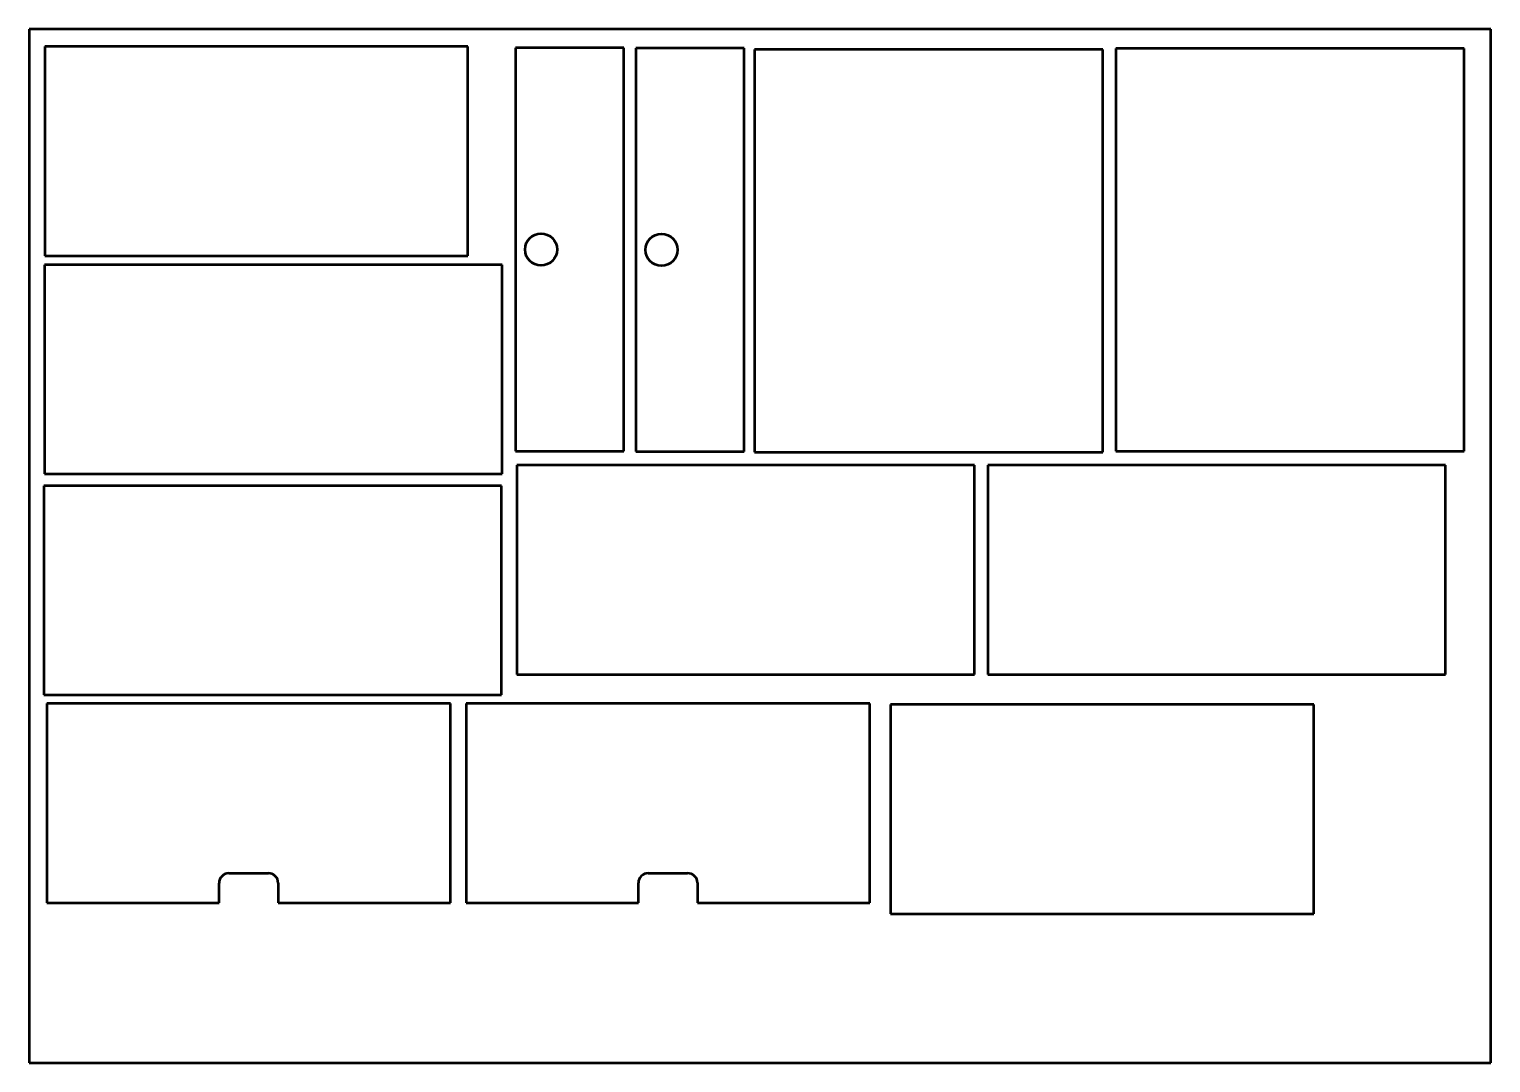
# Model space of a CAD drawing. Header units: millimetres. Extents: x 0 to 297, y 0 to 210.
import ezdxf

# ---------------------------------------------------------------- set-up
doc = ezdxf.new("R2010")
doc.units = ezdxf.units.MM
doc.layers.add('Visible (ANSI)', color=7, linetype='Continuous', lineweight=50)

msp = doc.modelspace()

# ---------------------------------------------------------------- linework, layer by layer
at = {"layer": 'Visible (ANSI)'}
for p, q in [((0, 210), (0, 0)), ((297, 210), (0, 210)), ((297, 0), (297, 210)), ((3.14, 206.49), (3.14, 163.99)), ((89.14, 206.49), (3.14, 206.49)), ((89.14, 163.99), (89.14, 206.49)), ((120.81, 206.24), (98.81, 206.24)), ((98.81, 206.24), (98.81, 124.24)), ((120.81, 124.24), (120.81, 206.24)), ((145.29, 206.17), (123.29, 206.17)), ((123.29, 206.17), (123.29, 124.17)), ((145.29, 124.17), (145.29, 206.17)), ((147.4, 205.85), (147.4, 124.05)), ((218.2, 205.85), (147.4, 205.85)), ((218.2, 124.05), (218.2, 205.85)), ((220.78, 206.06), (220.78, 124.26)), ((291.58, 206.06), (220.78, 206.06)), ((291.58, 124.26), (291.58, 206.06)), ((3.14, 163.99), (89.14, 163.99)), ((3.08, 162.14), (3.08, 119.64)), ((96.08, 162.14), (3.08, 162.14)), ((96.08, 119.64), (96.08, 162.14)), ((98.81, 124.24), (120.81, 124.24)), ((123.29, 124.17), (145.29, 124.17)), ((147.4, 124.05), (218.2, 124.05)), ((220.78, 124.26), (291.58, 124.26)), ((3.08, 119.64), (96.08, 119.64)), ((99.06, 121.4), (99.06, 78.9)), ((192.06, 121.4), (99.06, 121.4)), ((192.06, 78.9), (192.06, 121.4)), ((194.83, 121.42), (194.83, 78.92)), ((287.83, 121.42), (194.83, 121.42)), ((287.83, 78.92), (287.83, 121.42)), ((2.99, 117.25), (2.99, 74.75)), ((95.99, 117.25), (2.99, 117.25)), ((95.99, 74.75), (95.99, 117.25)), ((99.06, 78.9), (192.06, 78.9)), ((194.83, 78.92), (287.83, 78.92)), ((2.99, 74.75), (95.99, 74.75)), ((3.59, 73.02), (3.59, 32.52)), ((85.59, 73.02), (3.59, 73.02)), ((85.59, 32.52), (85.59, 73.02)), ((88.79, 73.03), (88.79, 32.53)), ((170.79, 73.03), (88.79, 73.03)), ((170.79, 32.53), (170.79, 73.03)), ((175.05, 72.79), (175.05, 30.29)), ((261.05, 72.79), (175.05, 72.79)), ((261.05, 30.29), (261.05, 72.79)), ((38.59, 32.52), (38.59, 36.52)), ((40.59, 38.52), (48.59, 38.52)), ((50.59, 36.52), (50.59, 32.52)), ((123.79, 32.53), (123.79, 36.53)), ((125.79, 38.53), (133.79, 38.53)), ((135.79, 36.53), (135.79, 32.53)), ((3.59, 32.52), (38.59, 32.52)), ((50.59, 32.52), (85.59, 32.52)), ((88.79, 32.53), (123.79, 32.53)), ((135.79, 32.53), (170.79, 32.53)), ((175.05, 30.29), (261.05, 30.29)), ((0, 0), (297, 0))]:
    msp.add_line(p, q, dxfattribs=at)
for centre in [(104.01, 165.24), (128.49, 165.17)]:
    msp.add_circle(centre, 3.25, dxfattribs=at)
for centre, start, end in [((40.59, 36.52), 90, 180), ((48.59, 36.52), 0, 90), ((125.79, 36.53), 90, 180), ((133.79, 36.53), 0, 90)]:
    msp.add_arc(centre, 2, start, end, dxfattribs=at)

doc.saveas('drawing.dxf')
